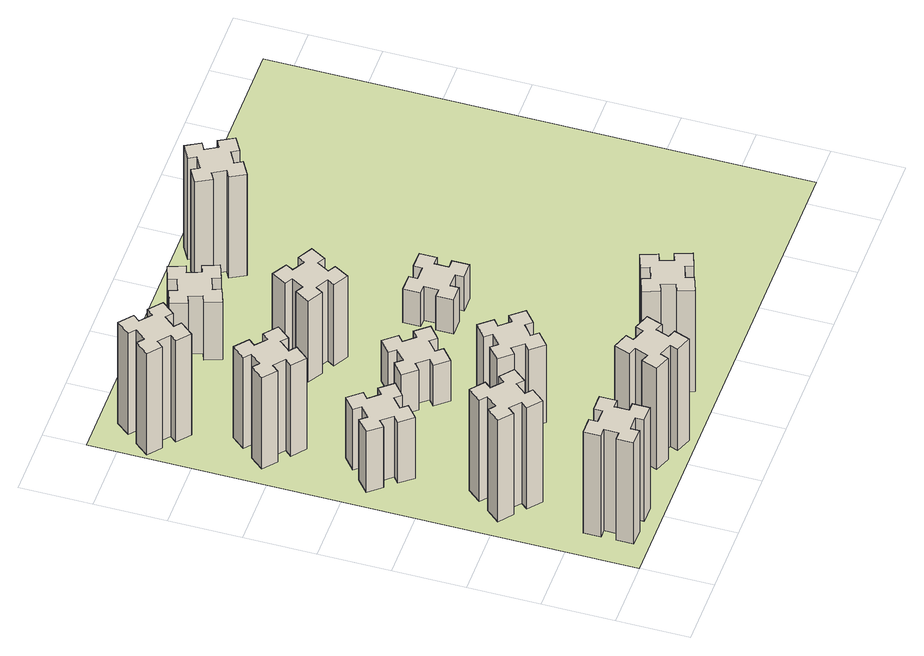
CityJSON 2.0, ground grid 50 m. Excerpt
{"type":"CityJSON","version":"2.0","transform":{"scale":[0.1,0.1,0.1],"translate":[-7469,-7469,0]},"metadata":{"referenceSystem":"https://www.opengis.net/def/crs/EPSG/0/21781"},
"CityObjects":{
"building1":{"type":"Building","attributes":{"class":"1000","function":"1000","usage":"1000","yearOfConstruction":2016,"roofType":"1000","measuredHeight":90,"storeysAboveGround":30,"storeysBelowGround":0},"geometry":[{"type":"Solid","lod":"1","boundaries":[[[[0,1,2,3,4,5,6,7,8,9,10,11,12,13,14,15,16,17,18,19]],[[17,16,20,21]],[[16,15,22,20]],[[15,14,23,22]],[[14,13,24,23]],[[13,12,25,24]],[[12,11,26,25]],[[11,10,27,26]],[[10,9,28,27]],[[9,8,29,28]],[[8,7,30,29]],[[7,6,31,30]],[[6,5,32,31]],[[5,4,33,32]],[[4,3,34,33]],[[3,2,35,34]],[[2,1,36,35]],[[1,0,37,36]],[[0,19,38,37]],[[19,18,39,38]],[[18,17,21,39]],[[24,25,26,27,28,29,30,31,32,33,34,35,36,37,38,39,21,20,22,23]]]]}]},
"building2":{"type":"Building","attributes":{"class":"1000","function":"1000","usage":"1000","yearOfConstruction":2016,"roofType":"1000","measuredHeight":90,"storeysAboveGround":30,"storeysBelowGround":0},"geometry":[{"type":"Solid","lod":"1","boundaries":[[[[40,41,42,43,44,45,46,47,48,49,50,51,52,53,54,55,56,57,58,59]],[[57,56,60,61]],[[56,55,62,60]],[[55,54,63,62]],[[54,53,64,63]],[[53,52,65,64]],[[52,51,66,65]],[[51,50,67,66]],[[50,49,68,67]],[[49,48,69,68]],[[48,47,70,69]],[[47,46,71,70]],[[46,45,72,71]],[[45,44,73,72]],[[44,43,74,73]],[[43,42,75,74]],[[42,41,76,75]],[[41,40,77,76]],[[40,59,78,77]],[[59,58,79,78]],[[58,57,61,79]],[[64,65,66,67,68,69,70,71,72,73,74,75,76,77,78,79,61,60,62,63]]]]}]},
"building3":{"type":"Building","attributes":{"class":"1000","function":"1000","usage":"1000","yearOfConstruction":2016,"roofType":"1000","measuredHeight":54,"storeysAboveGround":30,"storeysBelowGround":0},"geometry":[{"type":"Solid","lod":"1","boundaries":[[[[80,81,82,83,84,85,86,87,88,89,90,91,92,93,94,95,96,97,98,99]],[[97,96,100,101]],[[96,95,102,100]],[[95,94,103,102]],[[94,93,104,103]],[[93,92,105,104]],[[92,91,106,105]],[[91,90,107,106]],[[90,89,108,107]],[[89,88,109,108]],[[88,87,110,109]],[[87,86,111,110]],[[86,85,112,111]],[[85,84,113,112]],[[84,83,114,113]],[[83,82,115,114]],[[82,81,116,115]],[[81,80,117,116]],[[80,99,118,117]],[[99,98,119,118]],[[98,97,101,119]],[[104,105,106,107,108,109,110,111,112,113,114,115,116,117,118,119,101,100,102,103]]]]}]},
"building4":{"type":"Building","attributes":{"class":"1000","function":"1000","usage":"1000","yearOfConstruction":2016,"roofType":"1000","measuredHeight":81,"storeysAboveGround":30,"storeysBelowGround":0},"geometry":[{"type":"Solid","lod":"1","boundaries":[[[[120,121,122,123,124,125,126,127,128,129,130,131,132,133,134,135,136,137,138,139]],[[137,136,140,141]],[[136,135,142,140]],[[135,134,143,142]],[[134,133,144,143]],[[133,132,145,144]],[[132,131,146,145]],[[131,130,147,146]],[[130,129,148,147]],[[129,128,149,148]],[[128,127,150,149]],[[127,126,151,150]],[[126,125,152,151]],[[125,124,153,152]],[[124,123,154,153]],[[123,122,155,154]],[[122,121,156,155]],[[121,120,157,156]],[[120,139,158,157]],[[139,138,159,158]],[[138,137,141,159]],[[144,145,146,147,148,149,150,151,152,153,154,155,156,157,158,159,141,140,142,143]]]]}]},
"building5":{"type":"Building","attributes":{"class":"1000","function":"1000","usage":"1000","yearOfConstruction":2016,"roofType":"1000","measuredHeight":90,"storeysAboveGround":30,"storeysBelowGround":0},"geometry":[{"type":"Solid","lod":"1","boundaries":[[[[160,161,162,163,164,165,166,167,168,169,170,171,172,173,174,175,176,177,178,179]],[[177,176,180,181]],[[176,175,182,180]],[[175,174,183,182]],[[174,173,184,183]],[[173,172,185,184]],[[172,171,186,185]],[[171,170,187,186]],[[170,169,188,187]],[[169,168,189,188]],[[168,167,190,189]],[[167,166,191,190]],[[166,165,192,191]],[[165,164,193,192]],[[164,163,194,193]],[[163,162,195,194]],[[162,161,196,195]],[[161,160,197,196]],[[160,179,198,197]],[[179,178,199,198]],[[178,177,181,199]],[[184,185,186,187,188,189,190,191,192,193,194,195,196,197,198,199,181,180,182,183]]]]}]},
"building6":{"type":"Building","attributes":{"class":"1000","function":"1000","usage":"1000","yearOfConstruction":2016,"roofType":"1000","measuredHeight":90,"storeysAboveGround":30,"storeysBelowGround":0},"geometry":[{"type":"Solid","lod":"1","boundaries":[[[[200,201,202,203,204,205,206,207,208,209,210,211,212,213,214,215,216,217,218,219]],[[217,216,220,221]],[[216,215,222,220]],[[215,214,223,222]],[[214,213,224,223]],[[213,212,225,224]],[[212,211,226,225]],[[211,210,227,226]],[[210,209,228,227]],[[209,208,229,228]],[[208,207,230,229]],[[207,206,231,230]],[[206,205,232,231]],[[205,204,233,232]],[[204,203,234,233]],[[203,202,235,234]],[[202,201,236,235]],[[201,200,237,236]],[[200,219,238,237]],[[219,218,239,238]],[[218,217,221,239]],[[224,225,226,227,228,229,230,231,232,233,234,235,236,237,238,239,221,220,222,223]]]]}]},
"building7":{"type":"Building","attributes":{"class":"1000","function":"1000","usage":"1000","yearOfConstruction":2016,"roofType":"1000","measuredHeight":69,"storeysAboveGround":30,"storeysBelowGround":0},"geometry":[{"type":"Solid","lod":"1","boundaries":[[[[240,241,242,243,244,245,246,247,248,249,250,251,252,253,254,255,256,257,258,259]],[[257,256,260,261]],[[256,255,262,260]],[[255,254,263,262]],[[254,253,264,263]],[[253,252,265,264]],[[252,251,266,265]],[[251,250,267,266]],[[250,249,268,267]],[[249,248,269,268]],[[248,247,270,269]],[[247,246,271,270]],[[246,245,272,271]],[[245,244,273,272]],[[244,243,274,273]],[[243,242,275,274]],[[242,241,276,275]],[[241,240,277,276]],[[240,259,278,277]],[[259,258,279,278]],[[258,257,261,279]],[[264,265,266,267,268,269,270,271,272,273,274,275,276,277,278,279,261,260,262,263]]]]}]},
"building8":{"type":"Building","attributes":{"class":"1000","function":"1000","usage":"1000","yearOfConstruction":2016,"roofType":"1000","measuredHeight":36,"storeysAboveGround":30,"storeysBelowGround":0},"geometry":[{"type":"Solid","lod":"1","boundaries":[[[[280,281,282,283,284,285,286,287,288,289,290,291,292,293,294,295,296,297,298,299]],[[297,296,300,301]],[[296,295,302,300]],[[295,294,303,302]],[[294,293,304,303]],[[293,292,305,304]],[[292,291,306,305]],[[291,290,307,306]],[[290,289,308,307]],[[289,288,309,308]],[[288,287,310,309]],[[287,286,311,310]],[[286,285,312,311]],[[285,284,313,312]],[[284,283,314,313]],[[283,282,315,314]],[[282,281,316,315]],[[281,280,317,316]],[[280,299,318,317]],[[299,298,319,318]],[[298,297,301,319]],[[304,305,306,307,308,309,310,311,312,313,314,315,316,317,318,319,301,300,302,303]]]]}]},
"building9":{"type":"Building","attributes":{"class":"1000","function":"1000","usage":"1000","yearOfConstruction":2016,"roofType":"1000","measuredHeight":90,"storeysAboveGround":30,"storeysBelowGround":0},"geometry":[{"type":"Solid","lod":"1","boundaries":[[[[320,321,322,323,324,325,326,327,328,329,330,331,332,333,334,335,336,337,338,339]],[[337,336,340,341]],[[336,335,342,340]],[[335,334,343,342]],[[334,333,344,343]],[[333,332,345,344]],[[332,331,346,345]],[[331,330,347,346]],[[330,329,348,347]],[[329,328,349,348]],[[328,327,350,349]],[[327,326,351,350]],[[326,325,352,351]],[[325,324,353,352]],[[324,323,354,353]],[[323,322,355,354]],[[322,321,356,355]],[[321,320,357,356]],[[320,339,358,357]],[[339,338,359,358]],[[338,337,341,359]],[[344,345,346,347,348,349,350,351,352,353,354,355,356,357,358,359,341,340,342,343]]]]}]},
"building10":{"type":"Building","attributes":{"class":"1000","function":"1000","usage":"1000","yearOfConstruction":2016,"roofType":"1000","measuredHeight":72,"storeysAboveGround":30,"storeysBelowGround":0},"geometry":[{"type":"Solid","lod":"1","boundaries":[[[[360,361,362,363,364,365,366,367,368,369,370,371,372,373,374,375,376,377,378,379]],[[377,376,380,381]],[[376,375,382,380]],[[375,374,383,382]],[[374,373,384,383]],[[373,372,385,384]],[[372,371,386,385]],[[371,370,387,386]],[[370,369,388,387]],[[369,368,389,388]],[[368,367,390,389]],[[367,366,391,390]],[[366,365,392,391]],[[365,364,393,392]],[[364,363,394,393]],[[363,362,395,394]],[[362,361,396,395]],[[361,360,397,396]],[[360,379,398,397]],[[379,378,399,398]],[[378,377,381,399]],[[384,385,386,387,388,389,390,391,392,393,394,395,396,397,398,399,381,380,382,383]]]]}]},
"building11":{"type":"Building","attributes":{"class":"1000","function":"1000","usage":"1000","yearOfConstruction":2016,"roofType":"1000","measuredHeight":51,"storeysAboveGround":30,"storeysBelowGround":0},"geometry":[{"type":"Solid","lod":"1","boundaries":[[[[400,401,402,403,404,405,406,407,408,409,410,411,412,413,414,415,416,417,418,419]],[[417,416,420,421]],[[416,415,422,420]],[[415,414,423,422]],[[414,413,424,423]],[[413,412,425,424]],[[412,411,426,425]],[[411,410,427,426]],[[410,409,428,427]],[[409,408,429,428]],[[408,407,430,429]],[[407,406,431,430]],[[406,405,432,431]],[[405,404,433,432]],[[404,403,434,433]],[[403,402,435,434]],[[402,401,436,435]],[[401,400,437,436]],[[400,419,438,437]],[[419,418,439,438]],[[418,417,421,439]],[[424,425,426,427,428,429,430,431,432,433,434,435,436,437,438,439,421,420,422,423]]]]}]},
"building12":{"type":"Building","attributes":{"class":"1000","function":"1000","usage":"1000","yearOfConstruction":2016,"roofType":"1000","measuredHeight":30,"storeysAboveGround":30,"storeysBelowGround":0},"geometry":[{"type":"Solid","lod":"1","boundaries":[[[[440,441,442,443,444,445,446,447,448,449,450,451,452,453,454,455,456,457,458,459]],[[457,456,460,461]],[[456,455,462,460]],[[455,454,463,462]],[[454,453,464,463]],[[453,452,465,464]],[[452,451,466,465]],[[451,450,467,466]],[[450,449,468,467]],[[449,448,469,468]],[[448,447,470,469]],[[447,446,471,470]],[[446,445,472,471]],[[445,444,473,472]],[[444,443,474,473]],[[443,442,475,474]],[[442,441,476,475]],[[441,440,477,476]],[[440,459,478,477]],[[459,458,479,478]],[[458,457,461,479]],[[464,465,466,467,468,469,470,471,472,473,474,475,476,477,478,479,461,460,462,463]]]]}]},
"building13":{"type":"Building","attributes":{"class":"1000","function":"1000","usage":"1000","yearOfConstruction":2016,"roofType":"1000","measuredHeight":90,"storeysAboveGround":30,"storeysBelowGround":0},"geometry":[{"type":"Solid","lod":"1","boundaries":[[[[480,481,482,483,484,485,486,487,488,489,490,491,492,493,494,495,496,497,498,499]],[[497,496,500,501]],[[496,495,502,500]],[[495,494,503,502]],[[494,493,504,503]],[[493,492,505,504]],[[492,491,506,505]],[[491,490,507,506]],[[490,489,508,507]],[[489,488,509,508]],[[488,487,510,509]],[[487,486,511,510]],[[486,485,512,511]],[[485,484,513,512]],[[484,483,514,513]],[[483,482,515,514]],[[482,481,516,515]],[[481,480,517,516]],[[480,499,518,517]],[[499,498,519,518]],[[498,497,501,519]],[[504,505,506,507,508,509,510,511,512,513,514,515,516,517,518,519,501,500,502,503]]]]}]},
"landuse1":{"type":"LandUse","attributes":{"name":"plot1","function":"1010"},"geometry":[{"type":"MultiSurface","lod":"1","boundaries":[[[520,521,522,523]]]}]}
},
"vertices":[
[265,325,0],[265,225,0],[205,225,0],[205,105,0],[325,105,0],[325,165,0],[425,165,0],[425,105,0],[545,105,0],[545,225,0],[485,225,0],[485,325,0],[545,325,0],[545,445,0],[425,445,0],[425,385,0],[325,385,0],[325,445,0],[205,445,0],[205,325,0],[325,385,900],[325,445,900],[425,385,900],[425,445,900],[545,445,900],[545,325,900],[485,325,900],[485,225,900],[545,225,900],[545,105,900],[425,105,900],[425,165,900],[325,165,900],[325,105,900],[205,105,900],[205,225,900],[265,225,900],[265,325,900],[205,325,900],[205,445,900],
[484,1067,0],[408,1132,0],[446,1178,0],[354,1255,0],[277,1163,0],[323,1124,0],[259,1048,0],[213,1086,0],[136,994,0],[228,917,0],[266,963,0],[343,899,0],[304,853,0],[396,776,0],[473,868,0],[427,906,0],[492,983,0],[538,944,0],[615,1036,0],[523,1113,0],[492,983,900],[538,944,900],[427,906,900],[473,868,900],[396,776,900],[304,853,900],[343,899,900],[266,963,900],[228,917,900],[136,994,900],[213,1086,900],[259,1048,900],[323,1124,900],[277,1163,900],[354,1255,900],[446,1178,900],[408,1132,900],[484,1067,900],[523,1113,900],[615,1036,900],
[492,1888,0],[427,1964,0],[473,2003,0],[396,2095,0],[304,2018,0],[343,1972,0],[266,1907,0],[228,1953,0],[136,1876,0],[213,1784,0],[259,1823,0],[323,1746,0],[277,1708,0],[354,1616,0],[446,1693,0],[408,1739,0],[484,1803,0],[523,1757,0],[615,1834,0],[538,1926,0],[484,1803,540],[523,1757,540],[408,1739,540],[446,1693,540],[354,1616,540],[277,1708,540],[323,1746,540],[259,1823,540],[213,1784,540],[136,1876,540],[228,1953,540],[266,1907,540],[343,1972,540],[304,2018,540],[396,2095,540],[473,2003,540],[427,1964,540],[492,1888,540],[538,1926,540],[615,1834,540],
[266,2543,0],[343,2479,0],[304,2433,0],[396,2356,0],[473,2448,0],[427,2486,0],[492,2563,0],[538,2524,0],[615,2616,0],[523,2693,0],[484,2647,0],[408,2712,0],[446,2758,0],[354,2835,0],[277,2743,0],[323,2704,0],[259,2628,0],[213,2666,0],[136,2574,0],[228,2497,0],[259,2628,810],[213,2666,810],[323,2704,810],[277,2743,810],[354,2835,810],[446,2758,810],[408,2712,810],[484,2647,810],[523,2693,810],[615,2616,810],[538,2524,810],[492,2563,810],[427,2486,810],[473,2448,810],[396,2356,810],[304,2433,810],[343,2479,810],[266,2543,810],[228,2497,810],[136,2574,810],
[1029,360,0],[995,266,0],[939,287,0],[897,174,0],[1010,133,0],[1031,189,0],[1125,155,0],[1104,99,0],[1217,57,0],[1258,170,0],[1202,191,0],[1236,285,0],[1292,264,0],[1333,377,0],[1220,418,0],[1200,362,0],[1106,396,0],[1127,452,0],[1014,493,0],[973,380,0],[1106,396,900],[1127,452,900],[1200,362,900],[1220,418,900],[1333,377,900],[1292,264,900],[1236,285,900],[1202,191,900],[1258,170,900],[1217,57,900],[1104,99,900],[1125,155,900],[1031,189,900],[1010,133,900],[897,174,900],[939,287,900],[995,266,900],[1029,360,900],[973,380,900],[1014,493,900],
[384,3387,0],[308,3452,0],[346,3498,0],[254,3575,0],[177,3483,0],[223,3444,0],[159,3368,0],[113,3406,0],[36,3314,0],[128,3237,0],[166,3283,0],[243,3219,0],[204,3173,0],[296,3096,0],[373,3188,0],[327,3226,0],[392,3303,0],[438,3264,0],[515,3356,0],[423,3433,0],[392,3303,900],[438,3264,900],[327,3226,900],[373,3188,900],[296,3096,900],[204,3173,900],[243,3219,900],[166,3283,900],[128,3237,900],[36,3314,900],[113,3406,900],[159,3368,900],[223,3444,900],[177,3483,900],[254,3575,900],[346,3498,900],[308,3452,900],[384,3387,900],[423,3433,900],[515,3356,900],
[1083,1332,0],[1006,1267,0],[968,1313,0],[876,1236,0],[953,1144,0],[999,1183,0],[1063,1106,0],[1017,1068,0],[1094,976,0],[1186,1053,0],[1148,1099,0],[1224,1163,0],[1263,1117,0],[1355,1194,0],[1278,1286,0],[1232,1248,0],[1167,1324,0],[1213,1363,0],[1136,1455,0],[1044,1378,0],[1167,1324,690],[1213,1363,690],[1232,1248,690],[1278,1286,690],[1355,1194,690],[1263,1117,690],[1224,1163,690],[1148,1099,690],[1186,1053,690],[1094,976,690],[1017,1068,690],[1063,1106,690],[999,1183,690],[953,1144,690],[876,1236,690],[968,1313,690],[1006,1267,690],[1083,1332,690],[1044,1378,690],[1136,1455,690],
[1083,1972,0],[1006,1907,0],[968,1953,0],[876,1876,0],[953,1784,0],[999,1823,0],[1063,1746,0],[1017,1708,0],[1094,1616,0],[1186,1693,0],[1148,1739,0],[1224,1803,0],[1263,1757,0],[1355,1834,0],[1278,1926,0],[1232,1888,0],[1167,1964,0],[1213,2003,0],[1136,2095,0],[1044,2018,0],[1167,1964,360],[1213,2003,360],[1232,1888,360],[1278,1926,360],[1355,1834,360],[1263,1757,360],[1224,1803,360],[1148,1739,360],[1186,1693,360],[1094,1616,360],[1017,1708,360],[1063,1746,360],[999,1823,360],[953,1784,360],[876,1876,360],[968,1953,360],[1006,1907,360],[1083,1972,360],[1044,2018,360],[1136,2095,360],
[1635,385,0],[1669,291,0],[1613,270,0],[1654,157,0],[1767,199,0],[1746,255,0],[1840,289,0],[1860,233,0],[1973,274,0],[1932,387,0],[1876,366,0],[1842,460,0],[1898,480,0],[1857,593,0],[1744,552,0],[1765,496,0],[1671,462,0],[1650,518,0],[1537,477,0],[1579,364,0],[1671,462,900],[1650,518,900],[1765,496,900],[1744,552,900],[1857,593,900],[1898,480,900],[1842,460,900],[1876,366,900],[1932,387,900],[1973,274,900],[1860,233,900],[1840,289,900],[1746,255,900],[1767,199,900],[1654,157,900],[1613,270,900],[1669,291,900],[1635,385,900],[1579,364,900],[1537,477,900],
[1117,2525,0],[1204,2475,0],[1174,2423,0],[1278,2363,0],[1338,2467,0],[1286,2497,0],[1336,2584,0],[1388,2554,0],[1448,2658,0],[1344,2718,0],[1314,2666,0],[1227,2716,0],[1257,2768,0],[1153,2828,0],[1093,2724,0],[1145,2694,0],[1095,2607,0],[1043,2637,0],[983,2533,0],[1087,2473,0],[1095,2607,720],[1043,2637,720],[1145,2694,720],[1093,2724,720],[1153,2828,720],[1257,2768,720],[1227,2716,720],[1314,2666,720],[1344,2718,720],[1448,2658,720],[1388,2554,720],[1336,2584,720],[1286,2497,720],[1338,2467,720],[1278,2363,720],[1174,2423,720],[1204,2475,720],[1117,2525,720],[1087,2473,720],[983,2533,720],
[1125,3456,0],[1031,3422,0],[1010,3478,0],[897,3437,0],[939,3324,0],[995,3345,0],[1029,3251,0],[973,3230,0],[1014,3117,0],[1127,3159,0],[1106,3215,0],[1200,3249,0],[1220,3193,0],[1333,3234,0],[1292,3347,0],[1236,3326,0],[1202,3420,0],[1258,3440,0],[1217,3553,0],[1104,3512,0],[1202,3420,510],[1258,3440,510],[1236,3326,510],[1292,3347,510],[1333,3234,510],[1220,3193,510],[1200,3249,510],[1106,3215,510],[1127,3159,510],[1014,3117,510],[973,3230,510],[1029,3251,510],[995,3345,510],[939,3324,510],[897,3437,510],[1010,3478,510],[1031,3422,510],[1125,3456,510],[1104,3512,510],[1217,3553,510],
[1745,2005,0],[1745,1905,0],[1685,1905,0],[1685,1785,0],[1805,1785,0],[1805,1845,0],[1905,1845,0],[1905,1785,0],[2025,1785,0],[2025,1905,0],[1965,1905,0],[1965,2005,0],[2025,2005,0],[2025,2125,0],[1905,2125,0],[1905,2065,0],[1805,2065,0],[1805,2125,0],[1685,2125,0],[1685,2005,0],[1805,2065,300],[1805,2125,300],[1905,2065,300],[1905,2125,300],[2025,2125,300],[2025,2005,300],[1965,2005,300],[1965,1905,300],[2025,1905,300],[2025,1785,300],[1905,1785,300],[1905,1845,300],[1805,1845,300],[1805,1785,300],[1685,1785,300],[1685,1905,300],[1745,1905,300],[1745,2005,300],[1685,2005,300],[1685,2125,300],
[1844,3556,0],[1757,3506,0],[1727,3558,0],[1623,3498,0],[1683,3394,0],[1735,3424,0],[1785,3337,0],[1733,3307,0],[1793,3203,0],[1897,3263,0],[1867,3315,0],[1954,3365,0],[1984,3313,0],[2088,3373,0],[2028,3477,0],[1976,3447,0],[1926,3534,0],[1978,3564,0],[1918,3668,0],[1814,3608,0],[1926,3534,900],[1978,3564,900],[1976,3447,900],[2028,3477,900],[2088,3373,900],[1984,3313,900],[1954,3365,900],[1867,3315,900],[1897,3263,900],[1793,3203,900],[1733,3307,900],[1785,3337,900],[1735,3424,900],[1683,3394,900],[1623,3498,900],[1727,3558,900],[1757,3506,900],[1844,3556,900],[1814,3608,900],[1918,3668,900],
[5,3705,0],[3705,3705,0],[3705,5,0],[5,5,0]
]}
